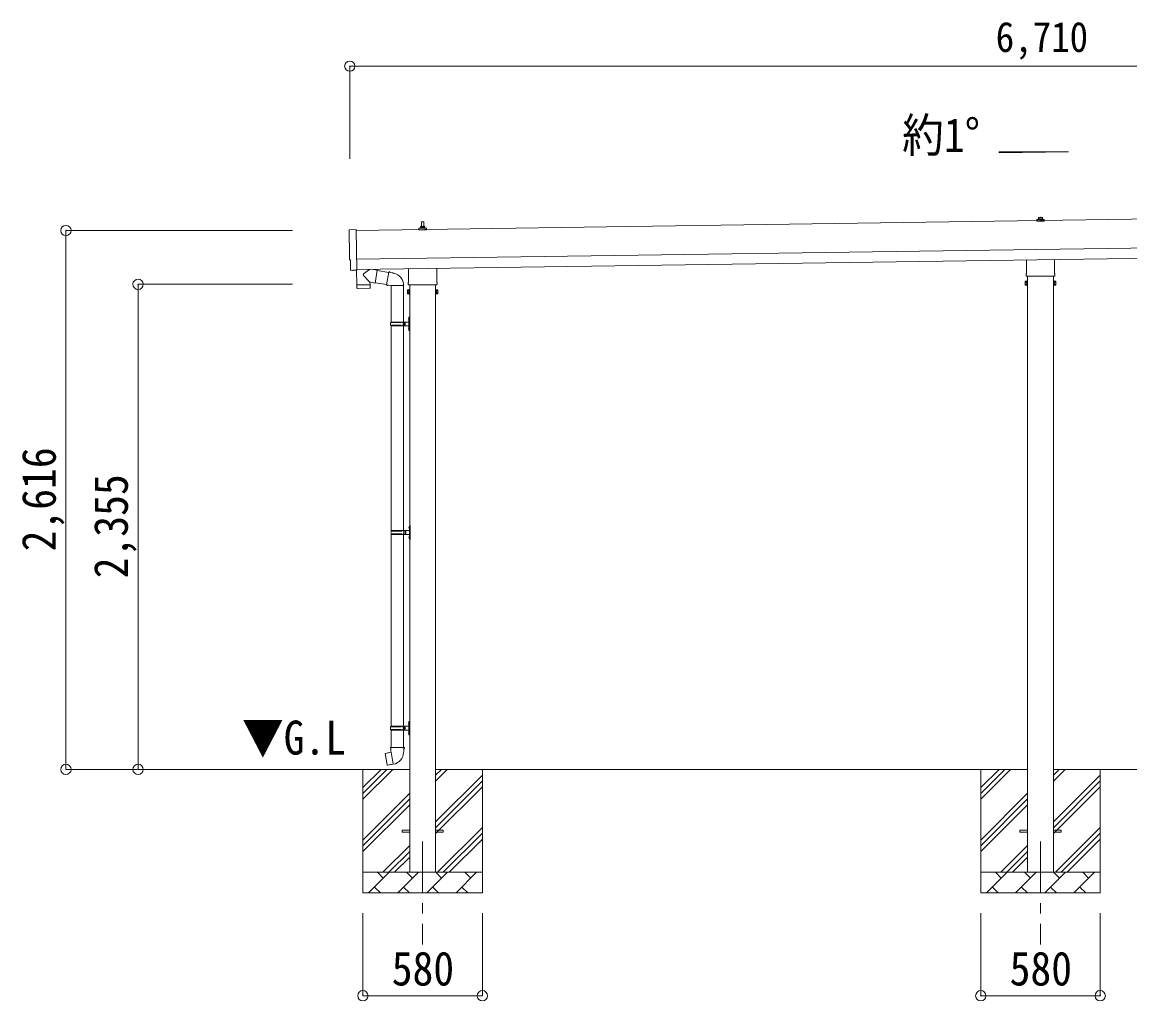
# Model space of a CAD drawing. Units: millimetres at full size, sheet at 1:50. Extents: x -14053 to 14053, y -9700 to 9700.
# Drawn here: x -1710 to 3668, y -6079 to -1327 of the extents above; entities that cross this region are included whole.
import ezdxf
from ezdxf.enums import TextEntityAlignment as Align

# ---------------------------------------------------------------- set-up
doc = ezdxf.new("R2010")
doc.units = ezdxf.units.MM
doc.header["$LTSCALE"] = 50
doc.header["$PDMODE"] = 32
doc.header["$PDSIZE"] = 50
doc.linetypes.add('CHAIN1', pattern=[8, 5, -1, 1, -1])
for name, color, linetype, lineweight in [('0-1_Defpoints', 7, 'CHAIN1', 9), ('0-2_TEXT1', 4, 'Continuous', 9), ('0-3_SHAPE', 7, 'Continuous', 9), ('0-7_PARTS2', 7, 'Continuous', 9), ('0-8_TABLE1', 6, 'Continuous', 9), ('0-9_DIM1', 7, 'Continuous', 9)]:
    doc.layers.add(name, color=color, linetype=linetype, lineweight=lineweight)
doc.styles.add('ＭＳ ゴシック', font='')
doc.styles.get('ＭＳ ゴシック').set_extended_font_data('MS Gothic')

msp = doc.modelspace()

# ---------------------------------------------------------------- linework, layer by layer
at = {"layer": '0-1_Defpoints'}
for p, q in [((234.55, -5305.37), (234.55, -5805.37)), ((3234.55, -5305.37), (3234.55, -5805.37))]:
    msp.add_line(p, q, dxfattribs=at)
at = {"layer": '0-2_TEXT1'}
for p, q in [((3369.73, -1957.71), (3033.73, -1962.51)), ((5276.78, -2261.93), (-88.18, -2338.57)), ((228.55, -2321.11), (229.27, -2297.59)), ((230.27, -2296.61), (238.82, -2296.61)), ((239.82, -2297.59), (240.55, -2321.11)), ((3216.3, -2293.75), (3216.3, -2286.04)), ((3252.8, -2293.75), (3216.3, -2293.75)), ((3216.68, -2285.25), (3252.41, -2285.25)), ((3217.06, -2285.07), (3223.78, -2283.44)), ((3224.16, -2283.25), (3244.93, -2283.25)), ((3224.55, -2282.47), (3224.55, -2278.25)), ((3225.55, -2278.25), (3243.55, -2278.25)), ((3244.55, -2282.47), (3244.55, -2278.25)), ((3252.03, -2285.07), (3245.31, -2283.44)), ((3252.8, -2293.75), (3252.8, -2286.04)), ((-119.79, -2335.58), (-88.25, -2333.48)), ((-88.25, -2333.48), (-85.41, -2532.32)), ((216.3, -2336.61), (216.3, -2328.9)), ((252.8, -2336.61), (216.3, -2336.61)), ((216.68, -2328.11), (252.41, -2328.11)), ((217.06, -2327.93), (223.78, -2326.3)), ((224.16, -2326.11), (244.93, -2326.11)), ((224.55, -2325.32), (224.55, -2321.11)), ((225.55, -2321.11), (243.55, -2321.11)), ((244.55, -2325.32), (244.55, -2321.11)), ((252.03, -2327.93), (245.31, -2326.3)), ((252.8, -2336.61), (252.8, -2328.9)), ((-86.18, -2478.55), (5278.78, -2401.91)), ((-85.46, -2528.55), (5279.49, -2451.91)), ((166.25, -2590.6), (166.25, -2524.95)), ((302.85, -2523), (302.85, -2590.6)), ((3166.25, -2547.74), (3166.25, -2482.1)), ((3302.85, -2480.14), (3302.85, -2547.74)), ((-105.04, -2532.6), (-111.96, -2532.33)), ((3164.55, -2556.52), (3164.55, -2551.02)), ((3302.48, -2560.02), (3166.61, -2560.02)), ((3172.05, -2560.02), (3172.05, -5455.37)), ((3297.05, -5455.37), (3297.05, -2560.02)), ((3304.55, -2551.02), (3304.55, -2556.52)), ((160.55, -2628.87), (161.3, -2627.56)), ((160.55, -2628.87), (160.55, -2645.87)), ((167.55, -2627.56), (161.3, -2627.56)), ((167.55, -2632.46), (161.3, -2632.46)), ((164.55, -2599.37), (164.55, -2593.87)), ((302.48, -2602.87), (166.61, -2602.87)), ((167.55, -2647.19), (167.55, -2627.56)), ((167.55, -2628.17), (170.05, -2628.17)), ((172.05, -2602.87), (172.05, -5455.37)), ((297.05, -2602.87), (297.05, -5455.37)), ((301.55, -2628.17), (299.05, -2628.17)), ((301.55, -2647.19), (301.55, -2627.56)), ((301.55, -2627.56), (307.79, -2627.56)), ((301.55, -2632.46), (307.79, -2632.46)), ((304.55, -2593.87), (304.55, -2599.37)), ((308.55, -2628.87), (307.79, -2627.56)), ((308.55, -2628.87), (308.55, -2645.87)), ((3160.55, -2586.02), (3161.3, -2584.7)), ((3160.55, -2586.02), (3160.55, -2603.02)), ((3160.55, -2603.02), (3161.3, -2604.33)), ((3167.55, -2584.7), (3161.3, -2584.7)), ((3167.55, -2589.61), (3161.3, -2589.61)), ((3167.55, -2599.42), (3161.3, -2599.42)), ((3167.55, -2604.33), (3161.3, -2604.33)), ((3167.55, -2604.33), (3167.55, -2584.7)), ((3167.55, -2585.32), (3170.05, -2585.32)), ((3170.05, -2603.72), (3167.55, -2603.72)), ((3297.05, -2605.02), (3299.05, -2605.02)), ((3301.55, -2585.32), (3299.05, -2585.32)), ((3299.05, -2603.72), (3301.55, -2603.72)), ((3301.55, -2604.33), (3301.55, -2584.7)), ((3301.55, -2584.7), (3307.79, -2584.7)), ((3301.55, -2589.61), (3307.79, -2589.61)), ((3301.55, -2599.42), (3307.79, -2599.42)), ((3301.55, -2604.33), (3307.79, -2604.33)), ((3308.55, -2586.02), (3307.79, -2584.7)), ((3308.55, -2603.02), (3307.79, -2604.33)), ((3308.55, -2586.02), (3308.55, -2603.02)), ((160.55, -2645.87), (161.3, -2647.19)), ((167.55, -2642.28), (161.3, -2642.28)), ((167.55, -2647.19), (161.3, -2647.19)), ((170.05, -2646.57), (167.55, -2646.57)), ((297.05, -2647.87), (299.05, -2647.87)), ((299.05, -2646.57), (301.55, -2646.57)), ((301.55, -2642.28), (307.79, -2642.28)), ((301.55, -2647.19), (307.79, -2647.19)), ((308.55, -2645.87), (307.79, -2647.19)), ((134.55, -5250.87), (172.05, -5250.87)), ((134.55, -5259.87), (134.55, -5250.87)), ((134.55, -5259.87), (172.05, -5259.87)), ((297.05, -5250.87), (334.55, -5250.87)), ((297.05, -5259.87), (334.55, -5259.87)), ((334.55, -5259.87), (334.55, -5250.87)), ((3134.55, -5250.87), (3172.05, -5250.87)), ((3134.55, -5259.87), (3134.55, -5250.87)), ((3134.55, -5259.87), (3172.05, -5259.87)), ((3297.05, -5250.87), (3334.55, -5250.87)), ((3297.05, -5259.87), (3334.55, -5259.87)), ((3334.55, -5259.87), (3334.55, -5250.87))]:
    msp.add_line(p, q, dxfattribs=at)
for points in [[(-114.84, -2529.38), (-115.52, -2482.36), (-116.12, -2482.37)], [(-104.3, -2532.31), (-103.64, -2531.67), (-85.41, -2532.32)], [(299.05, -2647.87), (299.05, -2626.87), (297.05, -2626.87)], [(3299.05, -2605.02), (3299.05, -2584.02), (3297.05, -2584.02)]]:
    msp.add_lwpolyline(points, dxfattribs=at)
for points in [[(170.05, -2647.87), (170.05, -2626.87), (172.05, -2626.87), (172.05, -2647.87)], [(3170.05, -2605.02), (3170.05, -2584.02), (3172.05, -2584.02), (3172.05, -2605.02)]]:
    msp.add_lwpolyline(points, close=True, dxfattribs=at)
for centre, radius, start, end in [((230.27, -2297.61), 1, 90, 178.60509), ((238.82, -2297.61), 1, 1.39491, 90), ((3217.3, -2286.04), 1, 103.62699, 180), ((3223.55, -2282.47), 1, 283.62699, 0), ((3228.63, -2278.89), 4.13, 90, 171.17633), ((3225.55, -2279.25), 1, 90, 180), ((3237.88, -2278.25), 4.83, 133.60282, 180), ((3231.21, -2278.25), 4.83, 0, 46.39718), ((3240.46, -2278.89), 4.13, 8.82367, 90), ((3243.55, -2279.25), 1, 0, 90), ((3245.55, -2282.47), 1, 180, 256.37301), ((3251.8, -2286.04), 1, 0, 76.37301), ((217.3, -2328.9), 1, 103.62699, 180), ((223.55, -2325.32), 1, 283.62699, 0), ((228.63, -2321.74), 4.13, 90, 171.17633), ((225.55, -2322.11), 1, 90, 180), ((237.88, -2321.11), 4.83, 133.60282, 180), ((231.21, -2321.11), 4.83, 0, 46.39718), ((240.46, -2321.74), 4.13, 8.82367, 90), ((243.55, -2322.11), 1, 0, 90), ((245.55, -2325.32), 1, 180, 256.37301), ((251.8, -2328.9), 1, 0, 76.37301), ((3168.55, -2551.02), 4, 125.09963, 180), ((3168.55, -2556.52), 4, 180, 194.47751), ((3168.55, -2556.52), 4, 194.47751, 241.04498), ((3300.55, -2556.52), 4, 298.95502, 345.52249), ((3300.55, -2551.02), 4, 0, 54.90037), ((3300.55, -2556.52), 4, 345.52249, 0), ((164.89, -2630.01), 4.34, 145.61575, 214.38425), ((176.79, -2637.37), 16.24, 162.41205, 197.58795), ((168.55, -2593.87), 4, 125.09963, 180), ((168.55, -2599.37), 4, 180, 194.47751), ((168.55, -2599.37), 4, 194.47751, 241.04498), ((300.55, -2599.37), 4, 298.95502, 345.52249), ((300.55, -2593.87), 4, 0, 54.90037), ((300.55, -2599.37), 4, 345.52249, 0), ((292.3, -2637.37), 16.24, 342.41205, 17.58795), ((304.2, -2630.01), 4.34, 325.61575, 34.38425), ((3164.89, -2587.15), 4.34, 145.61575, 214.38425), ((3176.79, -2594.52), 16.24, 162.41205, 197.58795), ((3164.89, -2601.88), 4.34, 145.61575, 214.38425), ((3292.3, -2594.52), 16.24, 342.41205, 17.58795), ((3304.2, -2587.15), 4.34, 325.61575, 34.38425), ((3304.2, -2601.88), 4.34, 325.61575, 34.38425), ((164.89, -2644.73), 4.34, 145.61575, 214.38425), ((304.2, -2644.73), 4.34, 325.61575, 34.38425)]:
    msp.add_arc(centre, radius, start, end, dxfattribs=at)
for centre, major_axis, ratio, start_param, end_param in [((-119.59, -2338.58), (-3, -0.04), 0.99863, 4.7647489, 6.2979817), ((-4883.96, -2477.07), (4762.89, 68.04), 0.99863, 6.2686928, 6.2979817), ((-116.18, -2477.97), (-4.41, -0.06), 0.99863, 6.2686928, 7.8539816), ((-111.84, -2529.33), (-2.15, -2.1), 0.9974, 5.5252311, 7.0411395), ((-105, -2531.6), (-0.717, -0.7), 0.9974, 0.7579542, 1.5707963)]:
    msp.add_ellipse(centre, major_axis=major_axis, ratio=ratio, start_param=start_param, end_param=end_param, dxfattribs=at)
at = {"layer": '0-3_SHAPE'}
for p, q in [((172.05, -4955.37), (-696.99, -4955.37)), ((-55.45, -5072.14), (61.31, -4955.37)), ((-55.45, -5100.42), (89.6, -4955.37)), ((-55.45, -5043.85), (33.03, -4955.37)), ((-55.45, -4955.37), (-55.45, -5555.37)), ((3172.05, -4955.37), (297.05, -4955.37)), ((297.05, -4984.2), (325.87, -4955.37)), ((297.05, -5012.48), (354.15, -4955.37)), ((297.05, -5210.47), (524.55, -4982.97)), ((524.55, -4955.37), (524.55, -5555.37)), ((2944.55, -5072.14), (3061.31, -4955.37)), ((2944.55, -5100.42), (3089.6, -4955.37)), ((2944.55, -5043.85), (3033.03, -4955.37)), ((2944.55, -4955.37), (2944.55, -5555.37)), ((6172.05, -4955.37), (3297.05, -4955.37)), ((3297.05, -4984.2), (3325.87, -4955.37)), ((3297.05, -5012.48), (3354.15, -4955.37)), ((3297.05, -5210.47), (3524.55, -4982.97)), ((3524.55, -4955.37), (3524.55, -5555.37)), ((297.05, -5238.76), (524.55, -5011.26)), ((297.05, -5267.04), (524.55, -5039.54)), ((3297.05, -5238.76), (3524.55, -5011.26)), ((3297.05, -5267.04), (3524.55, -5039.54)), ((-55.45, -5298.41), (172.05, -5070.91)), ((-55.45, -5326.7), (172.05, -5099.2)), ((2944.55, -5298.41), (3172.05, -5070.91)), ((2944.55, -5326.7), (3172.05, -5099.2)), ((-55.45, -5354.98), (172.05, -5127.48)), ((2944.55, -5354.98), (3172.05, -5127.48)), ((306.7, -5455.37), (524.55, -5237.53)), ((334.99, -5455.37), (524.55, -5265.81)), ((3306.7, -5455.37), (3524.55, -5237.53)), ((3334.99, -5455.37), (3524.55, -5265.81)), ((363.27, -5455.37), (524.55, -5294.1)), ((3363.27, -5455.37), (3524.55, -5294.1)), ((42.14, -5455.37), (172.05, -5325.47)), ((70.43, -5455.37), (172.05, -5353.76)), ((3042.14, -5455.37), (3172.05, -5325.47)), ((3070.43, -5455.37), (3172.05, -5353.76)), ((98.71, -5455.37), (172.05, -5382.04)), ((3098.71, -5455.37), (3172.05, -5382.04)), ((-55.45, -5455.37), (524.55, -5455.37)), ((-27.59, -5555.37), (72.41, -5455.37)), ((43.86, -5483.93), (15.31, -5455.37)), ((113.83, -5555.37), (213.83, -5455.37)), ((185.28, -5483.93), (156.73, -5455.37)), ((255.26, -5555.37), (355.26, -5455.37)), ((326.7, -5483.93), (298.15, -5455.37)), ((396.68, -5555.37), (496.68, -5455.37)), ((468.12, -5483.93), (439.57, -5455.37)), ((2944.55, -5455.37), (3524.55, -5455.37)), ((2972.41, -5555.37), (3072.41, -5455.37)), ((3043.86, -5483.93), (3015.31, -5455.37)), ((3113.83, -5555.37), (3213.83, -5455.37)), ((3185.28, -5483.93), (3156.73, -5455.37)), ((3255.26, -5555.37), (3355.26, -5455.37)), ((3326.7, -5483.93), (3298.15, -5455.37)), ((3396.68, -5555.37), (3496.68, -5455.37)), ((3468.12, -5483.93), (3439.57, -5455.37)), ((0.97, -5526.82), (29.52, -5555.37)), ((142.39, -5526.82), (170.94, -5555.37)), ((283.81, -5526.82), (312.36, -5555.37)), ((425.23, -5526.82), (453.78, -5555.37)), ((3000.97, -5526.82), (3029.52, -5555.37)), ((3142.39, -5526.82), (3170.94, -5555.37)), ((3283.81, -5526.82), (3312.36, -5555.37)), ((3425.23, -5526.82), (3453.78, -5555.37)), ((524.55, -5555.37), (-55.45, -5555.37)), ((3524.55, -5555.37), (2944.55, -5555.37))]:
    msp.add_line(p, q, dxfattribs=at)
at = {"layer": '0-7_PARTS2', "color": 4}
for p, q in [((3033.73, -1962.51), (3033.73, -1957.71)), ((3033.73, -1957.71), (3369.73, -1957.71))]:
    msp.add_line(p, q, dxfattribs=at)
at = {"layer": '0-8_TABLE1'}
for p, q in [((-119.19, -1541.26), (-119.19, -1991.26)), ((6590.56, -1541.26), (-119.19, -1541.26)), ((-1496.99, -2339.01), (-396.99, -2339.01)), ((-1496.99, -2339.01), (-1496.99, -4955.37)), ((-1146.99, -2600.37), (-396.99, -2600.37)), ((-1146.99, -2600.37), (-1146.99, -4955.37)), ((-1496.99, -4955.37), (-696.99, -4955.37)), ((-55.45, -6054.37), (-55.45, -5654.37)), ((524.55, -6054.37), (524.55, -5654.37)), ((2944.55, -6054.37), (2944.55, -5654.37)), ((3524.55, -6054.37), (3524.55, -5654.37)), ((-55.45, -6054.37), (524.55, -6054.37)), ((2944.55, -6054.37), (3524.55, -6054.37))]:
    msp.add_line(p, q, dxfattribs=at)
for p in [(-119.19, -1541.26), (-1496.99, -2339.01), (-1146.99, -2600.37), (-1496.99, -4955.37), (-1146.99, -4955.37), (-55.45, -6054.37), (524.55, -6054.37), (2944.55, -6054.37), (3524.55, -6054.37)]:
    msp.add_point(p, dxfattribs=at)
at = {"layer": '0-9_DIM1'}
for p, q in [((13.61, -2531.68), (-12.23, -2527.5)), ((-20.97, -2590.62), (-51.84, -2557.51)), ((-24.02, -2527.67), (-51.66, -2550.18)), ((13.61, -2531.68), (3.44, -2594.56)), ((13.31, -2533.51), (70.67, -2542.64)), ((71, -2540.82), (59.93, -2603.55)), ((71, -2540.82), (72.14, -2538.84)), ((71, -2540.82), (90.63, -2544.64)), ((72.14, -2538.84), (75.7, -2539.47)), ((75.7, -2539.47), (76.12, -2541.82)), ((90.63, -2544.64), (92.32, -2546.27)), ((92.32, -2546.27), (94.43, -2546.72)), ((-84.78, -2604.55), (-84.36, -2617.59)), ((-23.78, -2619.68), (-81.32, -2620.5)), ((-80.29, -2603.48), (-80.26, -2604.48)), ((-25.3, -2602.7), (-25.3, -2603.7)), ((-20.97, -2590.62), (3.44, -2594.56)), ((-20.97, -2590.62), (-20.8, -2602.63)), ((3.74, -2592.74), (60.25, -2601.74)), ((59.93, -2603.55), (60.33, -2605.81)), ((59.93, -2603.55), (79.69, -2606.68)), ((60.33, -2605.81), (63.89, -2606.43)), ((63.89, -2606.43), (65.09, -2604.37)), ((79.69, -2606.68), (81.9, -2605.7)), ((142.19, -2606.09), (81.01, -2606.09)), ((82.05, -2606.09), (82.05, -2783.38)), ((142.05, -2606.09), (142.05, -3796.37)), ((79.05, -2785.38), (129.38, -2785.38)), ((80.05, -2783.38), (166.05, -2783.38)), ((80.05, -2783.38), (80.05, -2785.38)), ((139.05, -2783.38), (139.05, -2787.88)), ((139.05, -2787.88), (141.05, -2787.88)), ((141.05, -2787.88), (141.05, -2796.88)), ((147.05, -2783.38), (147.05, -2801.38)), ((147.05, -2787.88), (150.05, -2787.88)), ((150.05, -2787.88), (150.05, -2796.88)), ((165.74, -2766.23), (167.79, -2767.23)), ((167.01, -2764.23), (167.65, -2764.23)), ((167.01, -2764.23), (167.01, -2772.53)), ((167.01, -2772.53), (167.65, -2772.53)), ((167.65, -2764.23), (168.05, -2764.63)), ((167.79, -2767.23), (168.4, -2768.38)), ((168.05, -2760.38), (171.05, -2758.88)), ((168.05, -2760.38), (168.05, -2824.38)), ((171.05, -2758.88), (171.05, -2825.88)), ((171.05, -2758.88), (172.05, -2758.88)), ((172.05, -2758.88), (172.05, -2825.88)), ((79.05, -2799.38), (129.38, -2799.38)), ((80.05, -2801.38), (80.05, -2799.38)), ((80.05, -2801.38), (166.05, -2801.38)), ((82.05, -2801.38), (82.05, -3796.37)), ((139.05, -2801.38), (139.05, -2796.88)), ((139.05, -2796.88), (141.05, -2796.88)), ((147.05, -2796.88), (150.05, -2796.88)), ((165.74, -2814.23), (167.79, -2815.23)), ((167.01, -2812.23), (167.65, -2812.23)), ((167.01, -2812.23), (167.01, -2820.53)), ((167.01, -2820.53), (167.65, -2820.53)), ((167.65, -2812.23), (167.65, -2820.53)), ((167.65, -2812.23), (168.05, -2812.63)), ((167.65, -2820.53), (168.05, -2820.13)), ((167.79, -2815.23), (168.4, -2816.38)), ((168.05, -2824.38), (171.05, -2825.88)), ((171.05, -2825.88), (172.05, -2825.88)), ((81.55, -3798.37), (131.88, -3798.37)), ((81.55, -3812.37), (131.88, -3812.37)), ((82.05, -3814.36), (82.05, -4746.37)), ((82.55, -3796.37), (168.55, -3796.37)), ((82.55, -3796.37), (82.55, -3798.37)), ((82.55, -3814.37), (82.55, -3812.37)), ((82.55, -3814.37), (168.55, -3814.37)), ((141.55, -3796.37), (141.55, -3800.87)), ((141.55, -3800.87), (143.55, -3800.87)), ((141.55, -3814.37), (141.55, -3809.87)), ((141.55, -3809.87), (143.55, -3809.87)), ((142.05, -3814.36), (142.05, -4746.37)), ((143.55, -3800.87), (143.55, -3809.87)), ((149.55, -3796.37), (149.55, -3814.37)), ((149.55, -3800.87), (152.55, -3800.87)), ((149.55, -3809.87), (152.55, -3809.87)), ((152.55, -3800.87), (152.55, -3809.87)), ((168.24, -3779.22), (170.29, -3780.22)), ((169.51, -3777.22), (170.15, -3777.22)), ((169.51, -3777.22), (169.51, -3785.52)), ((169.51, -3785.52), (170.15, -3785.52)), ((170.15, -3777.22), (170.55, -3777.62)), ((170.29, -3780.22), (170.9, -3781.37)), ((170.55, -3773.37), (173.55, -3771.87)), ((170.55, -3773.37), (170.55, -3837.37)), ((173.55, -3771.87), (173.55, -3838.87)), ((173.55, -3771.87), (174.55, -3771.87)), ((174.55, -3771.87), (174.55, -3838.87)), ((168.24, -3827.22), (170.29, -3828.22)), ((169.51, -3825.22), (170.15, -3825.22)), ((169.51, -3825.22), (169.51, -3833.52)), ((169.51, -3833.52), (170.15, -3833.52)), ((170.15, -3825.22), (170.15, -3833.52)), ((170.15, -3825.22), (170.55, -3825.62)), ((170.15, -3833.52), (170.55, -3833.12)), ((170.29, -3828.22), (170.9, -3829.37)), ((170.54, -3837.37), (173.55, -3838.87)), ((173.55, -3838.87), (174.55, -3838.87)), ((165.74, -4729.22), (167.79, -4730.22)), ((167.01, -4727.22), (167.65, -4727.22)), ((167.01, -4727.22), (167.01, -4735.52)), ((167.65, -4727.22), (168.05, -4727.62)), ((167.79, -4730.22), (168.4, -4731.37)), ((168.05, -4723.37), (171.05, -4721.87)), ((168.05, -4723.37), (168.05, -4787.37)), ((171.05, -4721.87), (171.05, -4788.87)), ((171.05, -4721.87), (172.05, -4721.87)), ((172.05, -4721.87), (172.05, -4788.87)), ((79.05, -4748.37), (129.38, -4748.37)), ((79.05, -4762.37), (129.38, -4762.37)), ((80.05, -4746.37), (166.05, -4746.37)), ((80.05, -4746.37), (80.05, -4748.37)), ((80.05, -4764.37), (80.05, -4762.37)), ((80.05, -4764.37), (166.05, -4764.37)), ((82.05, -4764.37), (82.05, -4849.3)), ((139.05, -4746.37), (139.05, -4750.87)), ((139.05, -4750.87), (141.05, -4750.87)), ((139.05, -4764.37), (139.05, -4759.87)), ((139.05, -4759.87), (141.05, -4759.87)), ((141.05, -4750.87), (141.05, -4759.87)), ((142.05, -4764.37), (142.05, -4849.3)), ((147.05, -4746.37), (147.05, -4764.37)), ((147.05, -4750.87), (150.05, -4750.87)), ((147.05, -4759.87), (150.05, -4759.87)), ((150.05, -4750.87), (150.05, -4759.87)), ((165.74, -4777.22), (167.79, -4778.22)), ((167.01, -4735.52), (167.65, -4735.52)), ((167.01, -4775.22), (167.65, -4775.22)), ((167.01, -4775.22), (167.01, -4783.52)), ((167.01, -4783.52), (167.65, -4783.52)), ((167.65, -4775.22), (167.65, -4783.52)), ((167.65, -4775.22), (168.05, -4775.62)), ((167.65, -4783.52), (168.05, -4783.12)), ((167.79, -4778.22), (168.4, -4779.37)), ((168.05, -4787.37), (171.05, -4788.87)), ((171.05, -4788.87), (172.05, -4788.87)), ((53.59, -4877.75), (52.78, -4878.92)), ((52.78, -4878.92), (62.4, -4933.48)), ((81.45, -4872.5), (53.59, -4877.75)), ((66.33, -4875.15), (66.12, -4875.39)), ((80.2, -4849.3), (78.05, -4850.08)), ((78.05, -4850.08), (78.05, -4853.7)), ((78.05, -4853.7), (80.29, -4854.51)), ((143.9, -4849.3), (80.2, -4849.3)), ((80.2, -4849.3), (80.54, -4869.3)), ((80.54, -4869.3), (81.9, -4871.3)), ((91.81, -4929.8), (81.67, -4872.32)), ((81.7, -4871.5), (81.7, -4872.21)), ((81.9, -4871.3), (81.86, -4871.3)), ((142.23, -4871.24), (142.16, -4873.4)), ((143.55, -4869.3), (142.23, -4871.24)), ((143.9, -4849.3), (143.55, -4869.3)), ((146.05, -4853.7), (143.8, -4854.51)), ((143.9, -4849.3), (146.05, -4850.08)), ((146.05, -4850.08), (146.05, -4853.7)), ((76.42, -4932.39), (76.14, -4932.23)), ((92.11, -4930.56), (91.87, -4929.9))]:
    msp.add_line(p, q, dxfattribs=at)
for points in [[(-85.81, -2532.3), (-84.79, -2603.55), (-20.8, -2602.63)], [(-20.82, -2616.69), (-20.78, -2603.63), (-84.78, -2604.55)], [(165.74, -2770.53), (167.79, -2769.53), (168.4, -2768.38)], [(167.65, -2764.23), (167.65, -2772.53), (168.05, -2772.13)], [(165.74, -2818.53), (167.79, -2817.53), (168.4, -2816.38)], [(168.24, -3783.52), (170.29, -3782.52), (170.9, -3781.37)], [(170.15, -3777.22), (170.15, -3785.52), (170.55, -3785.12)], [(168.24, -3831.52), (170.29, -3830.52), (170.9, -3829.37)], [(165.74, -4733.52), (167.79, -4732.52), (168.4, -4731.37)], [(167.65, -4727.22), (167.65, -4735.52), (168.05, -4735.12)], [(165.74, -4781.52), (167.79, -4780.52), (168.4, -4779.37)], [(68.57, -4874.93), (68.29, -4874.78), (66.33, -4875.15)], [(91.54, -4929.7), (63.56, -4934.3), (62.4, -4933.48)], [(78.61, -4931.83), (78.39, -4932.07), (76.42, -4932.39)]]:
    msp.add_lwpolyline(points, dxfattribs=at)
for centre, radius, start, end in [((-48.35, -2553.93), 5, 131.47396, 225.79244), ((81.9, -2605.7), 60.3, 359.62495, 78), ((-81.36, -2617.5), 3, 181.81845, 270.86677), ((-23.82, -2616.68), 3, 270.81845, 359.81845), ((127.8, -2792.38), 49.25, 171.82876, 180.00002), ((127.8, -2792.38), 49.25, 180.00002, 188.17127), ((129.38, -2783.38), 2, 270, 359.99998), ((171.34, -2768.38), 6, 136.21765, 223.78235), ((166.05, -2781.38), 2, 270, 359.99998), ((129.38, -2801.38), 2, 0.00005, 90.00004), ((171.34, -2816.38), 6, 136.21765, 223.78235), ((166.05, -2803.38), 2, 0.00005, 90.00004), ((130.3, -3805.37), 49.25, 171.82876, 180.00002), ((130.3, -3805.37), 49.25, 180.00002, 188.17127), ((131.88, -3796.37), 2, 270, 359.99998), ((131.88, -3814.37), 2, 0.00005, 90.00004), ((173.84, -3781.37), 6, 136.21765, 223.78235), ((168.55, -3794.37), 2, 270, 359.99998), ((168.55, -3816.37), 2, 0.00005, 90.00004), ((173.84, -3829.37), 6, 136.21765, 223.78235), ((171.34, -4731.37), 6, 136.21765, 223.78235), ((127.8, -4755.37), 49.25, 171.82876, 180.00002), ((127.8, -4755.37), 49.25, 180.00002, 188.17127), ((129.38, -4746.37), 2, 270, 359.99998), ((129.38, -4764.37), 2, 0.00005, 90.00004), ((171.34, -4779.37), 6, 136.21765, 223.78235), ((166.05, -4744.37), 2, 270, 359.99998), ((166.05, -4766.37), 2, 0.00005, 90.00004), ((81.4, -4872.21), 0.3, 280.66842, 0), ((81.9, -4871.5), 0.2, 100, 180), ((81.9, -4871.3), 60.3, 279.96938, 358), ((91.59, -4930), 0.3, 20, 99.33158), ((92.3, -4930.49), 0.2, 200, 279.96938)]:
    msp.add_arc(centre, radius, start, end, dxfattribs=at)

# ---------------------------------------------------------------- texts
at = {"layer": '0-7_PARTS2', "style": 'ＭＳ ゴシック', "width": 0.9}
for s, p in [('約1°', (2562.65, -2007.76)), ('▼G.L', (-642.33, -4933.16))]:
    msp.add_text(s, height=165, dxfattribs=at).set_placement(p, align=Align.BOTTOM_LEFT)
at = {"layer": '0-8_TABLE1', "color": 7, "style": 'ＭＳ ゴシック', "width": 0.9}
for s, height, p in [('6,710', 146.6, (3016.93, -1516.26)), ('580', 165, (84.55, -6054.37)), ('580', 165, (3084.55, -6054.37))]:
    msp.add_text(s, height=height, dxfattribs=at).set_placement(p, align=Align.BOTTOM_LEFT)
for s, p in [('2,616', (-1496.99, -3897.19)), ('2,355', (-1146.99, -4027.87))]:
    msp.add_text(s, height=165, rotation=90, dxfattribs=at).set_placement(p, align=Align.BOTTOM_LEFT)

doc.saveas('drawing.dxf')
